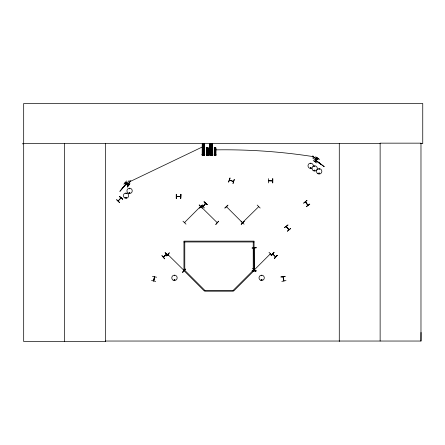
<?xml version="1.0" encoding="UTF-8"?>
<svg xmlns="http://www.w3.org/2000/svg" width="445" height="445" viewBox="0 0 445 445"><rect width="100%" height="100%" fill="white"/><g stroke="black" fill="none" stroke-linecap="round" stroke-linejoin="round"><path stroke-width="0.67" d="M420.67 143.618L422.75 143.618L422.75 103.496L23.685 103.496L23.685 341.504L105.443 341.504L105.387 341.037L420.976 341.037L421.037 332.432M154.409 276.857L153.525 280.917L153.842 280.472M154.537 277.285L154.404 276.812M283.782 280.984L283.003 276.801M168.338 254.701L167.893 254.562L184.108 270.532M184.074 270.482L183.846 270.248M201.385 206.853L201.157 206.619M226.844 206.853L226.616 206.619M242.247 222.522L242.608 222.717M254.151 248.432L254.128 248.015L254.323 248.388M254.151 248.049L254.295 270.732M125.757 197.552C126.341 198.681 126.302 196.584 125.79 197.697M126.269 193.43L125.813 193.492L126.241 193.38M126.43 197.736C125.546 196.351 125.757 198.654 126.308 197.897M129.367 188.58C129.895 189.492 129.734 187.734 129.412 188.747M129.184 192.835C130.396 191.489 129.595 194.387 129.261 192.641M174.245 275.555L174.635 275.783L174.323 275.466M174.763 279.81C173.9 280.595 174.484 279.06 174.69 279.688M174.84 279.911C174.229 278.32 173.828 281.195 174.885 279.81M261.426 275.616L261.86 275.5L261.476 275.722M261.905 279.877C261.504 278.77 261.198 280.778 261.944 279.81M310.421 163.604L310.883 163.665L310.454 163.549M310.944 167.798C310.182 168.672 310.521 166.936 310.899 167.732M314.248 170.413C315.316 169.167 314.882 171.642 314.287 170.513M314.404 170.413C315.21 169.478 314.654 171.492 314.409 170.268M318.965 169.2L319.404 169.144L318.965 169.089M319.427 173.339C318.525 174.229 319.343 172.26 319.349 173.522M254.123 270.393L254.134 270.721M151.539 280.495L155.689 281.429M153.686 280.962L154.643 276.818M156.601 277.246L152.451 276.312M288.799 229.859L286.269 226.499L288.838 229.831L288.761 229.409M286.541 226.878L286.413 226.344M305.548 202.258L305.47 201.835M315.933 160.016L316.434 159.944M202.926 206.636L205.468 203.348M205.518 203.287L205.351 203.749L205.657 203.393M272.596 254.023L275.566 256.882M168.338 254.763L168.082 254.479M200.973 206.675L217.132 222.595M242.197 222.444L242.536 222.778L226.466 206.708L226.839 206.808M203.27 155.361L203.554 155.361M126.608 184.008L126.858 183.713M258.706 206.675L242.503 222.611M254.429 269.993L254.757 269.659M228.53 182.022L229.915 178M228.68 182.072L230.121 178.072M229.453 180.186L233.414 181.582M234.153 179.457L232.98 183.557L234.348 179.524M163.793 256.943C161.324 258.395 172.276 249.651 163.56 257.188M153.736 280.929L154.599 276.868M310.326 167.609C310.855 169.367 311.2 166.319 310.287 167.898M314.86 166.274L314.459 166.102L314.81 166.369M211.041 155.344L211.325 154.893L211.002 154.86M305.348 201.924L307.868 205.279M308.035 205.228L307.773 204.85M180.603 196.512L176.448 196.301L176.949 196.518M121.029 198.003L118.17 200.917M184.569 222.722L184.742 222.305L184.441 222.611M200.206 206.808L200.539 206.508L184.469 222.583L184.847 222.472M254.712 269.737L254.323 269.887M254.368 269.809L254.729 269.687M270.121 254.028L270.343 253.834M163.41 257.077L166.386 254.245M166.441 254.195L166.241 254.679M312.323 156.629L312.952 155.772M313.085 157.191L313.714 156.334M315.728 157.007L319.288 159.349L315.766 156.957M316.184 158.96L313.475 156.662M314.543 161.413L317.079 157.997M314.71 161.535L317.229 158.109M314.737 161.552L317.252 158.125M315.127 161.841L317.635 158.403M315.288 161.963L317.825 158.548M316.64 162.953L313.197 160.456M129.373 192.707C130.535 192.301 129.056 193.786 129.451 192.585M318.881 173.049C318.665 174.779 320.383 172.449 318.837 173.149M261.365 279.521C261.243 281.157 262.684 279.104 261.465 279.482M282.976 276.896L283.999 280.845M180.264 196.323L180.692 196.323M180.631 196.484L176.448 196.49L180.692 196.518M123.849 184.208L126.569 180.937M126.063 183.668L126.508 183.501L119.855 191.383L124.355 185.988M126.363 183.379L121.98 188.802M126.23 183.807L126.514 183.501M123.693 186.983L129.067 180.626M126.514 183.985L126.886 183.679M126.647 184.096L126.953 183.735M126.736 184.174L127.042 183.813M126.847 184.252L127.181 183.93M127.237 184.87L130.151 181.321M127.326 184.942L130.335 181.477M129.89 183.74L127.276 187.106L129.84 183.702M202.976 206.58L205.629 203.443M204.466 207.96L201.185 205.251M118.159 200.968L120.868 197.864M119.622 202.636L116.59 199.644L119.638 202.62M122.748 199.087L119.399 196.456L122.737 199.104M272.574 254.089L272.752 253.861L272.963 254.323M273.959 252.232L271.172 255.447L273.942 252.215M271.127 255.408L274.07 252.337M275.277 256.604L275.728 256.709M277.19 255.33L274.409 258.556M274.281 258.434L277.224 255.363M274.398 258.539L277.185 255.324M184.636 222.684L184.847 222.433M199.366 207.971L202.364 204.956M199.488 208.093L202.475 205.067M186.004 224.158L182.973 221.176M202.108 208.054L199.121 205.028M169.278 252.805L166.302 255.842M166.419 255.953L169.406 252.927M224.836 207.982L227.979 205.112L224.947 208.093M183.768 270.198L183.969 270.605M182.717 272.251L185.548 269.069L182.728 272.262M182.6 272.14L185.571 269.091M241.04 221.171L244.049 224.18M242.742 222.311L242.497 222.572L242.775 222.283M241.134 224.28L244.121 221.254M241.246 224.391L244.249 221.376M260.169 208.054L257.166 205.045M270.121 254.089L270.421 253.789L254.351 269.859L254.579 269.598M271.99 255.335L269.002 252.304M165.051 252.71L168.021 255.753M229.453 180.014L233.43 181.382M306.972 200.428L303.713 203.165M303.679 203.115L306.961 200.411M307.996 205.145L305.493 201.83L307.829 205.273M306.277 206.558L309.703 204.038M306.41 206.73L309.803 204.16M284.494 227.49L287.898 224.936M284.6 227.629L287.993 225.064M290.607 228.53L287.342 231.255L290.591 228.502M268.563 180.681L272.64 180.893M280.945 276.985L285.162 276.373M285.15 276.312L280.945 276.968M281.819 281.368L285.996 280.572M207.209 155.094L207.376 155.405M174.54 280.055L174.251 279.938M272.746 253.889L275.633 256.943M252.098 270.799L256.348 270.821M252.098 271.005L256.348 270.977M22.25 143.785L23.685 143.78M23.685 143.618L380.13 143.618M202.341 145.17L204.466 145.17M210.112 145.153L212.237 145.153M202.341 145.949L204.466 145.949L131.247 181.004L130.452 180.331M210.112 145.932L212.237 145.932M202.341 147.117L204.466 147.117M210.112 147.1L212.237 147.1M214.245 147.812L215.881 147.801L215.881 155.489L214.245 155.494L214.279 147.812M206.58 155.505L208.11 155.505L208.11 147.818L206.469 147.829L206.502 155.511M202.336 148.157L204.461 148.157M210.112 148.141L212.237 148.141M206.58 148.608L207.999 148.608M214.351 148.591L215.769 148.591M206.58 149.125L207.999 149.125M214.351 149.108L215.769 149.108M202.336 149.325L204.461 149.325M210.112 149.309L212.237 149.309M206.58 149.909L207.999 149.909M215.769 149.893L214.351 149.893A382.422 251.247 0 0 1 312.418 156.507M214.351 150.582L215.769 150.582M206.58 150.599L207.999 150.599M206.58 151.378L207.999 151.378M214.351 151.361L215.769 151.361M202.341 154.343L204.466 154.343M210.112 154.326L212.237 154.326M201.986 154.671L204.822 154.671M209.756 154.654L212.593 154.654M201.986 154.76L204.822 154.76M206.58 154.721L207.999 154.721M209.756 154.743L212.593 154.743M214.351 154.71L215.769 154.71M203.232 154.877L203.565 154.877M206.341 154.943L208.232 154.943M214.117 154.927L216.009 154.927M206.341 155.005L208.232 155.005M214.117 154.988L216.009 154.988M204.633 155.511L202.175 155.522L202.225 144.002L204.633 143.991L204.578 155.511M206.469 155.511L206.97 155.511L206.936 147.829M211.002 155.511L211.342 155.511M268.474 178.645L268.446 182.901M272.729 178.645L272.729 182.901M268.563 180.893L272.729 180.893M176.437 198.52L176.437 194.27M183.952 241.969L254.056 241.969M286.458 226.405L288.927 229.709M203.293 154.905L203.532 155.316M316.289 158.815L317.14 159.432M313.33 156.857L317.068 159.532M316.134 159.649L316.517 159.927M316.028 159.794L316.412 160.072M315.961 159.888L316.339 160.167M315.855 160.028L316.234 160.311M312.707 157.986L319.421 162.92M316.089 160.589L315.616 160.534L315.961 160.762M315.733 160.378L321.262 164.628L315.644 160.5M319.276 168.961L319.249 169.067M129.84 181.054L130.652 181.738M125.412 182.355L128.661 185.103M125.395 182.378L128.627 185.142M128.316 185.509L125.051 182.784L128.277 185.554M128.177 185.671L124.928 182.928L128.166 185.687M204.016 201.919L207.237 204.694M119.438 196.412L122.631 199.221M199.232 204.917L202.258 207.904M165.206 252.56L168.138 255.647M254.34 248.093L254.301 248.432M420.976 341.037L420.976 143.157L380.13 143.157L380.13 341.037M339.279 143.618L339.279 341.504M272.791 178.645L272.74 182.901M253.227 241.969L253.227 270.321L233.18 290.368L204.828 290.368L184.781 270.321L184.781 241.969M215.786 147.801L215.769 155.489M215.669 147.801L215.664 155.489M215.603 147.801L215.575 155.489M215.497 147.801L215.508 155.489M215.386 147.801L215.391 155.489M214.74 147.812L214.707 155.494M214.646 147.812L214.629 155.494M214.523 147.812L214.518 155.494M214.457 147.812L214.429 155.494M214.351 147.812L214.368 155.494M212.354 143.974L212.354 155.494M212.237 143.974L212.237 155.494M212.126 143.974L212.126 155.494M212.081 143.974L212.07 155.494M211.981 143.974L211.937 146.01M211.981 147.362L211.937 155.494M211.842 143.974L211.82 155.494L211.803 143.974M211.659 143.974L211.67 146.01M211.67 147.362L211.659 155.494M211.503 155.494L210.852 155.494M210.696 143.985L210.696 146.016L210.641 143.985M210.696 155.505L210.696 147.373L210.641 155.505M210.374 143.985L210.413 146.016M210.363 147.373L210.413 155.505M210.279 143.985L210.274 155.505M210.09 143.985L210.135 155.505M209.957 143.985L210.001 155.505M208.076 147.818L208.01 155.505M207.999 155.505L207.921 147.818L207.887 155.505M207.737 147.818L207.798 155.505M207.709 147.818L207.72 155.505M207.609 147.818L207.62 155.505M206.842 147.829L206.869 155.511M206.753 155.511L206.747 147.829L206.658 155.511M206.597 147.829L206.58 155.511M204.483 143.991L204.483 155.511L204.444 143.991M204.35 143.991L204.299 155.511M204.211 143.991L204.216 155.511M204.166 143.991L204.166 155.511M204.027 143.991L204.049 155.511M203.938 143.991L203.938 146.021M203.938 147.378L203.938 155.511M203.893 143.991L203.882 146.021M203.893 147.378L203.882 155.511M203.727 155.511L203.076 155.511M202.775 144.002L202.753 155.522M202.497 144.002L202.458 155.522M180.748 194.27L180.748 198.52M176.22 194.27L176.22 198.52M105.382 143.618L105.382 341.504M64.536 143.618L64.536 341.504M311.978 168.104A2.648 2.648 0 0 1 308.101 166.497A2.648 2.648 0 0 1 310.655 163.165A2.648 2.648 0 0 1 313.213 166.497M202.942 148.619C203.521 150.427 204.344 147.345 202.942 148.619M206.981 150.905C207.37 152.112 207.921 150.06 206.981 150.905M210.719 148.602C211.297 150.41 212.12 147.328 210.719 148.602M214.757 150.888C215.141 152.095 215.691 150.043 214.757 150.888M318.587 162.397L324.183 166.641L318.587 162.397M205.601 203.398L202.942 206.63L205.601 203.398M204.133 201.785L207.22 204.717L204.116 201.802M218.623 221.21L215.803 224.402L218.623 221.21M252.86 268.446L255.736 271.589L252.855 268.452M184.781 270.321L184.197 270.905L204.244 290.952L204.828 290.368L204.828 291.197L233.18 291.197L233.18 290.368L233.764 290.952L253.817 270.905L253.227 270.321L254.056 270.321L254.056 241.14L183.952 241.14L183.952 270.321L184.781 270.321M161.963 255.641L164.722 258.884L161.947 255.658M256.348 247.754L252.098 248.021L256.348 247.754M212.404 143.974L209.945 143.985L209.945 155.505L212.404 155.494L212.393 143.974M180.926 194.27L180.72 198.52L180.926 194.27M128.777 184.964L125.529 182.222L128.761 184.981M210.546 155.505L210.524 143.985L210.507 155.505M202.92 146.032L202.909 144.002L202.87 146.032M202.92 155.522L202.909 147.39L202.87 155.522M202.642 155.522L202.642 144.002L202.586 155.522M202.358 155.522L202.358 144.002L202.319 155.522M176.426 198.52L176.409 194.27L176.376 198.52M317.825 173.684A2.692 2.692 0 0 0 321.857 171.353A2.692 2.692 0 0 0 317.825 169.022A2.692 2.692 0 0 0 317.825 173.684M313.33 170.724A2.659 2.659 0 0 0 317.318 168.427A2.659 2.659 0 0 0 313.33 166.124A2.659 2.659 0 0 0 313.33 170.724M128.266 193.147A2.653 2.653 0 0 0 132.248 190.849A2.653 2.653 0 0 0 128.266 188.547A2.653 2.653 0 0 0 128.266 193.147M124.717 197.925A2.637 2.637 0 0 0 128.672 195.639A2.637 2.637 0 0 0 124.717 193.358A2.637 2.637 0 0 0 124.717 197.925M260.331 280.122A2.653 2.653 0 0 0 264.308 277.825A2.653 2.653 0 0 0 260.331 275.527A2.653 2.653 0 0 0 260.331 280.122M173.127 280.155A2.692 2.692 0 0 0 177.16 277.825A2.692 2.692 0 0 0 173.127 275.494A2.692 2.692 0 0 0 173.127 280.155"/></g></svg>
